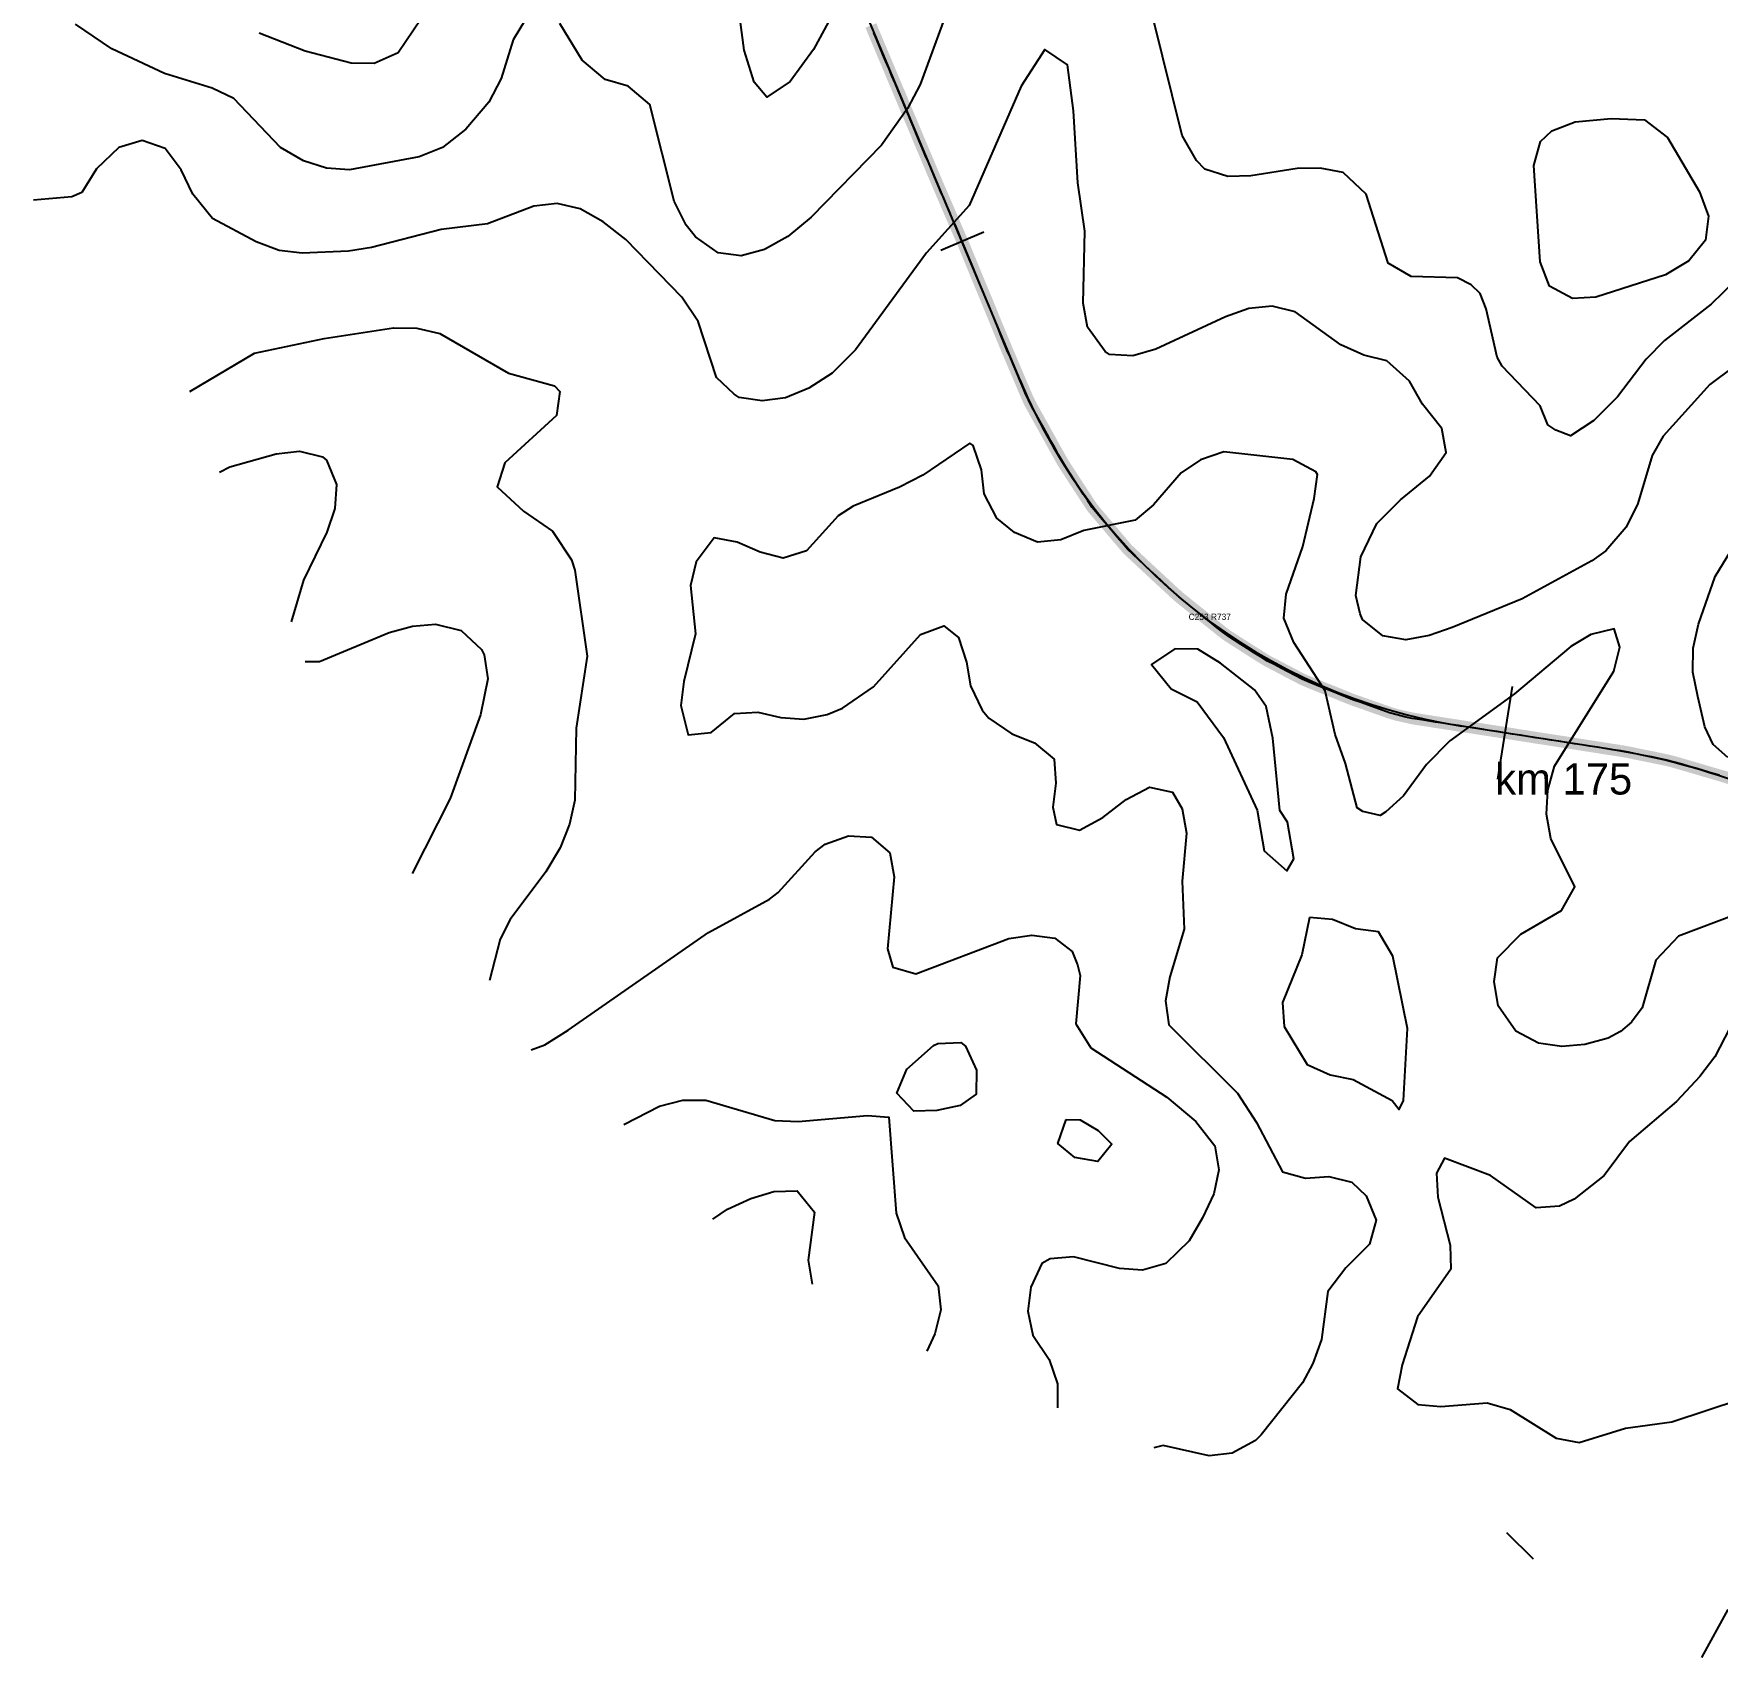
# Model space of a CAD drawing. Header units: metres. Extents: x 697254 to 930473, y 8023396 to 8227001.
# Drawn here: x 801049 to 803206, y 8115272 to 8117352 of the extents above; entities that cross this region are included whole.
import ezdxf

# ---------------------------------------------------------------- set-up
doc = ezdxf.new("R2010")
doc.units = ezdxf.units.M
for name, color, linetype in [('ALIGNMENT_FITTED', 4, 'Continuous'), ('CENTRELINE', 7, 'Continuous'), ('CHAINAGE', 7, 'Continuous'), ('CONTOUR_10M', 33, 'Continuous'), ('CONTOUR_INDEX_50M', 34, 'Continuous'), ('CURVE_LABELS', 4, 'Continuous'), ('GRADE_0-4', 3, 'Continuous'), ('GRADE_4-6', 2, 'Continuous'), ('GRADE_6-8', 30, 'Continuous')]:
    doc.layers.add(name, color=color, linetype=linetype)

msp = doc.modelspace()

# ---------------------------------------------------------------- linework, layer by layer
at = {"layer": 'ALIGNMENT_FITTED'}
for p, q in [((802312.8, 8116907.6), (802047.1, 8117540.8)), ((803065.5, 8116435.6), (802878.5, 8116464.7))]:
    msp.add_line(p, q, dxfattribs=at)
for centre, radius, start, end in [((802992.1, 8117192.5), 736.6, -157.2391, -98.8663), ((802926.6, 8115545.3), 901, 56.3293, 81.1337)]:
    msp.add_arc(centre, radius, start, end, dxfattribs=at)
at = {"layer": 'CENTRELINE'}
msp.add_polyline3d([(803208.4, 8116401.8, 1148.9), (803198.8, 8116404.6, 1149), (803189.2, 8116407.4, 1149.1), (803179.6, 8116410.3, 1149.1), (803170, 8116413.1, 1149.1), (803160.4, 8116415.9, 1149), (803150.8, 8116418.7, 1148.3), (803141.1, 8116421.1, 1147.5), (803131.3, 8116423.2, 1146.8), (803121.5, 8116425.2, 1146.1), (803111.7, 8116427.2, 1145.5), (803101.8, 8116429.2, 1144.8), (803092, 8116431.2, 1144.6), (803082.2, 8116433, 1144.5), (803072.3, 8116434.5, 1144.4), (803062.4, 8116436, 1143.6), (803052.5, 8116437.6, 1142.8), (803042.6, 8116439.1, 1141.9), (803032.8, 8116440.7, 1140.7), (803022.9, 8116442.2, 1139.5), (803013, 8116443.8, 1138.3), (803003.1, 8116445.3, 1137.8), (802993.2, 8116446.9, 1137.4), (802983.3, 8116448.4, 1136.9), (802973.4, 8116449.9, 1136.6), (802963.5, 8116451.5, 1136.4), (802953.7, 8116453, 1136.3), (802943.8, 8116454.6, 1136.5), (802933.9, 8116456.1, 1136.8), (802924, 8116457.7, 1137.1), (802914.1, 8116459.2, 1137.9), (802904.2, 8116460.7, 1138.7), (802894.3, 8116462.3, 1139.4), (802884.4, 8116463.8, 1139.8), (802874.6, 8116465.3, 1140.2), (802864.7, 8116466.9, 1140.6), (802854.8, 8116468.4, 1141.1), (802844.9, 8116469.9, 1141.7), (802835, 8116471.5, 1142.2), (802825.1, 8116473, 1142.6), (802815.2, 8116474.6, 1142.9), (802805.5, 8116476.8, 1143.3), (802795.7, 8116479, 1143.2), (802786.1, 8116481.9, 1143.2), (802776.7, 8116485.2, 1143.2), (802767.3, 8116488.5, 1143), (802757.8, 8116491.9, 1142.6), (802748.4, 8116495.2, 1142.1), (802738.9, 8116498.5, 1141.6), (802729.7, 8116502.2, 1141.1), (802720.4, 8116506, 1140.7), (802711.1, 8116509.7, 1139.9), (802701.8, 8116513.4, 1139.5), (802692.5, 8116517.2, 1138.9), (802683.2, 8116520.9, 1137.8), (802674.1, 8116524.9, 1136.5), (802665.2, 8116529.5, 1135.3), (802656.3, 8116534.2, 1134.3), (802647.5, 8116538.8, 1133.9), (802638.6, 8116543.5, 1133.6), (802629.7, 8116548.1, 1133.4), (802621.2, 8116553.3, 1133.5), (802612.7, 8116558.7, 1133.3), (802604.3, 8116564, 1132.8), (802595.9, 8116569.4, 1132.1), (802587.4, 8116574.8, 1131.8), (802579, 8116580.2, 1131.5), (802571, 8116586.2, 1131), (802563.2, 8116592.5, 1131.1), (802555.4, 8116598.7, 1131.1), (802547.6, 8116605, 1130.9), (802539.8, 8116611.3, 1131.4), (802532, 8116617.5, 1132.1), (802524.2, 8116623.8, 1132.7), (802516.4, 8116630.1, 1133), (802509, 8116636.8, 1133.5), (802501.7, 8116643.6, 1134.4), (802494.3, 8116650.4, 1135), (802487, 8116657.2, 1135.1), (802479.7, 8116664, 1135.4), (802472.3, 8116670.8, 1136.4), (802465, 8116677.7, 1137.3), (802457.7, 8116684.5, 1137.7), (802450.4, 8116691.3, 1137.9), (802443.9, 8116699, 1138.4), (802437.4, 8116706.6, 1139.1), (802431, 8116714.2, 1139.6), (802424.5, 8116721.9, 1139.9), (802418, 8116729.5, 1140.2), (802411.6, 8116737.1, 1140.5), (802405.1, 8116744.8, 1140.7), (802399.6, 8116753.2, 1140.7), (802394.2, 8116761.5, 1140.8), (802388.7, 8116769.9, 1141.7), (802383.2, 8116778.3, 1142.3), (802377.8, 8116786.7, 1142.5), (802372.3, 8116795.1, 1142.4), (802367, 8116803.5, 1142.3), (802362.1, 8116812.3, 1142.6), (802357.2, 8116821, 1142.7), (802352.4, 8116829.8, 1142.8), (802347.5, 8116838.5, 1142.7), (802342.7, 8116847.3, 1142.3), (802337.8, 8116856, 1141.8), (802332.9, 8116864.8, 1142.2), (802328.1, 8116873.5, 1142.2), (802323.5, 8116882.4, 1141.9), (802319.5, 8116891.6, 1141.6), (802315.6, 8116900.8, 1141.1), (802311.7, 8116910, 1140.5), (802307.8, 8116919.2, 1140.1), (802303.9, 8116928.4, 1140.4), (802300, 8116937.6, 1140.7), (802296, 8116946.8, 1141.1), (802292.2, 8116956.1, 1142), (802288.4, 8116965.3, 1142.8), (802284.6, 8116974.6, 1143.5), (802280.8, 8116983.9, 1143.7), (802277, 8116993.1, 1144.1), (802273.2, 8117002.4, 1144.4), (802269.4, 8117011.6, 1144.7), (802265.6, 8117020.9, 1144.8), (802261.7, 8117030.1, 1144.9), (802257.9, 8117039.4, 1145), (802254.1, 8117048.6, 1145.5), (802250.3, 8117057.9, 1146), (802246.5, 8117067.1, 1146.7), (802242.7, 8117076.4, 1147.6), (802238.8, 8117085.6, 1148.5), (802234.8, 8117094.8, 1149.2), (802230.8, 8117104, 1149.7), (802226.9, 8117113.2, 1150.3), (802222.9, 8117122.4, 1150.8), (802219, 8117131.5, 1151.4), (802215, 8117140.7, 1152.1), (802211.1, 8117149.9, 1152.8), (802207.1, 8117159.1, 1153.3), (802203.2, 8117168.3, 1153.8), (802199.3, 8117177.5, 1154.3), (802195.4, 8117186.8, 1154.9), (802191.5, 8117196, 1155.5), (802187.6, 8117205.2, 1156.2), (802183.7, 8117214.4, 1156.9), (802179.9, 8117223.7, 1157.6), (802176, 8117232.9, 1158.2), (802172.1, 8117242.1, 1158.9), (802168.2, 8117251.3, 1159.4), (802164.3, 8117260.6, 1160.2), (802160.5, 8117269.8, 1161.1), (802156.6, 8117279, 1161.8), (802152.7, 8117288.2, 1162.3), (802148.8, 8117297.5, 1162.6), (802145, 8117306.7, 1162.9), (802141.1, 8117315.9, 1163.1), (802137.2, 8117325.1, 1163.6), (802133.3, 8117334.4, 1164.4), (802129.4, 8117343.6, 1165.1), (802125.6, 8117352.8, 1165.8)], dxfattribs=at)
at = {"layer": 'CHAINAGE'}
for p, q in [((802266.3, 8117097.4), (802211.2, 8117073.7)), ((802943.1, 8116515.4), (802924.6, 8116396.8))]:
    msp.add_line(p, q, dxfattribs=at)
at = {"layer": 'CONTOUR_10M'}
for points, elevation in [([(802139.6, 8117500.2), (802048.4, 8117331.4), (802018.2, 8117290.3), (801988.3, 8117270.1), (801972.1, 8117289.5), (801959.5, 8117330.3), (801952.6, 8117382.1)], 1170), ([(802229.8, 8117408.9), (802184.7, 8117286.4), (802168.8, 8117255.9), (802135.4, 8117208.9), (802045.3, 8117116.7), (802015.3, 8117091.7), (801985.4, 8117075), (801955.7, 8117067.1), (801926.2, 8117070.8), (801896.9, 8117091.5), (801885.1, 8117106.2), (801869.7, 8117137.2), (801838.5, 8117260.7), (801810.9, 8117284.2), (801781.4, 8117292.8), (801752.1, 8117317.8), (801723.2, 8117364.8)], 1160), ([(801694, 8117393.8), (801663.7, 8117343.9), (801648.3, 8117294.2), (801632.5, 8117263.7), (801602.8, 8117229.3), (801572.9, 8117205.9), (801543.1, 8117193.7), (801454.1, 8117177), (801424.5, 8117179.5), (801395, 8117188.9), (801365.7, 8117206), (801305.7, 8117268.4), (801278, 8117281.9), (801217, 8117300.5), (801149.5, 8117332.2), (801103.1, 8117363.6)], 1160), ([(801545.7, 8117370.4), (801516.1, 8117326.9), (801485.7, 8117313.4), (801456.1, 8117313.9), (801397.1, 8117329), (801338.2, 8117352.1)], 1170), ([(803228.2, 8117034.3), (803198.1, 8117005.3), (803138.2, 8116958.8), (803114.7, 8116934.5), (803078, 8116886.4), (803047.9, 8116856.2), (803018.1, 8116836.3), (802999.1, 8116843.9), (802988.7, 8116850.4), (802978.9, 8116874.9), (802930.5, 8116925.6), (802923.8, 8116937.3), (802909.9, 8116999), (802902.3, 8117018.8), (802890.6, 8117030.1), (802873, 8117038.7), (802813.8, 8117040.4), (802784.5, 8117057.7), (802756.1, 8117145.9), (802726.9, 8117173.8), (802697.4, 8117179.3), (802667.8, 8117178.7), (802608.5, 8117169.6), (802578.8, 8117168.5), (802549.4, 8117178), (802538.8, 8117189), (802520.4, 8117221.3), (802482.5, 8117374.4)], 1160), ([(803070, 8117242.8), (803112.8, 8117241.1), (803142, 8117218.7), (803183.2, 8117148.9), (803194.9, 8117117.9), (803190.8, 8117087.2), (803169.3, 8117060.6), (803139.5, 8117042.6), (803050.2, 8117014.3), (803020.6, 8117012.4), (802991.2, 8117028.3), (802978.9, 8117059.5), (802971, 8117182.7), (802979.6, 8117213.4), (802994.1, 8117227), (803023.9, 8117238.7), (803070, 8117242.8)], 1170), ([(803305.6, 8116252.1), (803156.1, 8116195.5), (803127.3, 8116165.1), (803109.6, 8116103.9), (803095.9, 8116085.4), (803082.1, 8116073.5), (803066, 8116065.2), (803036.3, 8116056.9), (803006.7, 8116054.4), (802977.1, 8116058.5), (802947.8, 8116074.1), (802925.4, 8116106.5), (802920.2, 8116137.4), (802924.6, 8116168.1), (802954.5, 8116198.4), (803006.5, 8116228.4), (803023.3, 8116258.9), (802992.7, 8116320.9), (802987, 8116351.8), (802989, 8116382.5), (802997.5, 8116413.2), (803073.6, 8116535.1), (803081.2, 8116565.8), (803073.7, 8116589.4), (803044, 8116582.1), (803018.4, 8116566.7), (802946.2, 8116506.2), (802863.2, 8116445.9), (802833.5, 8116415.5), (802804.1, 8116375.2), (802781.5, 8116354.8), (802774.2, 8116350.3), (802751.8, 8116355.2), (802744.7, 8116360.1), (802729.8, 8116417), (802716.5, 8116453.9), (802703.5, 8116509.7), (802663.6, 8116571.8), (802650.6, 8116602.8), (802653.5, 8116633.5), (802675, 8116694.8), (802689.7, 8116756.1), (802694, 8116786.8), (802691.8, 8116790.5), (802662.4, 8116806), (802573.7, 8116816), (802544, 8116805.6), (802519.4, 8116789.3), (802483.9, 8116748), (802460.2, 8116728.6), (802394.7, 8116715.2), (802364.9, 8116703.2), (802335.2, 8116700.2), (802305.8, 8116712.7), (802283, 8116731.2), (802266.8, 8116762.2), (802263.3, 8116793), (802252.8, 8116824), (802248.3, 8116827), (802188.5, 8116786.3), (802158.6, 8116770.6), (802099.1, 8116746.3), (802079.7, 8116734.2), (802039.1, 8116689.2), (802009.3, 8116679.9), (801979.8, 8116687.4), (801950.4, 8116700.4), (801920.9, 8116706), (801898.1, 8116675.3), (801890.6, 8116644.6), (801897.1, 8116583), (801882.3, 8116521.7), (801878.4, 8116490.9), (801887.6, 8116453.4), (801917.3, 8116456.7), (801947.2, 8116480.9), (801976.9, 8116482.4), (802006.4, 8116475.6), (802035.9, 8116473.5), (802065.6, 8116479.7), (802085.2, 8116487.9), (802125.3, 8116514.9), (802185.5, 8116581.9), (802215.3, 8116593.2), (802234, 8116578.1), (802244.2, 8116546.7), (802249.3, 8116516.3), (802264.2, 8116485.3), (802272.8, 8116474.9), (802302.1, 8116454.7), (802331.5, 8116443.5), (802356.5, 8116422.5), (802358.7, 8116391.7), (802355, 8116361), (802359.6, 8116338.5), (802389.1, 8116331.4), (802418.9, 8116347.6), (802448.9, 8116370.7), (802478.7, 8116386.4), (802508.2, 8116380.1), (802520.3, 8116358.6), (802526.2, 8116327.7), (802520.4, 8116266.3), (802523.2, 8116204.7), (802504.9, 8116143.4), (802499, 8116112.7), (802503.6, 8116081.9), (802591.4, 8115994.7), (802615.7, 8115957.2), (802649.1, 8115893.8), (802678.6, 8115885.7), (802708.2, 8115887.8), (802737.7, 8115880.5), (802756.2, 8115862.9), (802769.1, 8115831.9), (802760.6, 8115801.3), (802730.2, 8115770.9), (802707.2, 8115740.5), (802698.9, 8115679.1), (802687.9, 8115648.5), (802674.8, 8115623.7), (802621.8, 8115557.1), (802614.5, 8115549.7), (802584.7, 8115533.5), (802555, 8115529.9), (802496, 8115543.5), (802484.4, 8115540.5)], 1140), ([(801287.4, 8116789.9), (801300.6, 8116796.8), (801360, 8116813.5), (801389.7, 8116816.7), (801419.2, 8116809.7), (801424.4, 8116805.2), (801437.2, 8116774.2), (801435.2, 8116743.5), (801424.7, 8116712.9), (801395.1, 8116651.8), (801379.2, 8116598.1)], 1160), ([(801397.2, 8116547.6), (801415.4, 8116547.3), (801504.7, 8116584.8), (801534.4, 8116592.7), (801564.1, 8116595.3), (801596.9, 8116587.3), (801622.8, 8116562.9), (801626.3, 8116556.1), (801631.2, 8116525.3), (801621.6, 8116479), (801583, 8116372.2), (801534.2, 8116276)], 1160), ([(802510.9, 8116563.6), (802481.1, 8116543.7), (802506.3, 8116512.6), (802539.5, 8116495.6), (802573.3, 8116450.1), (802616.6, 8116357.2), (802625.5, 8116304.8), (802654.7, 8116279.2), (802663.5, 8116294.9), (802655.6, 8116341.7), (802645.7, 8116356.7), (802636.5, 8116449.2), (802628.2, 8116489.9), (802613.1, 8116511), (802569.8, 8116545.4), (802540.5, 8116563.4), (802510.9, 8116563.6)], 1130), ([(802683.5, 8116219.7), (802673.6, 8116171.7), (802649.2, 8116110.5), (802651.1, 8116079.8), (802680.7, 8116031.3), (802710.1, 8116018.2), (802739.7, 8116012.1), (802789.4, 8115985.4), (802798.3, 8115973.7), (802804.2, 8115985.2), (802809.2, 8116077.5), (802790.2, 8116170), (802772, 8116201.3), (802742.5, 8116205.1), (802713, 8116216.9), (802683.5, 8116219.7)], 1130), ([(803234.5, 8116102), (803203, 8116041), (803183.7, 8116015.8), (803153.7, 8115983.9), (803093.7, 8115932.5), (803061, 8115889.2), (803022.6, 8115859), (803003.7, 8115849.7), (802974.1, 8115847.6), (802915.5, 8115889.2), (802856.6, 8115911.3), (802846.4, 8115892.3), (802847.9, 8115861.5), (802863.8, 8115799.8), (802864.5, 8115769), (802821.8, 8115708.1), (802802.1, 8115646.8), (802796.4, 8115616.1), (802822.4, 8115596), (802852, 8115593.3), (802911.2, 8115598), (802940.7, 8115589.3), (802999.4, 8115552.9), (803028.9, 8115547.3), (803088.4, 8115565.6), (803147.7, 8115573.7), (803236.9, 8115603.1)], 1130), ([(802202.1, 8116055.5), (802207.5, 8116058.1), (802237.1, 8116059.4), (802243, 8116054.9), (802257.2, 8116023.9), (802256.5, 8115993.2), (802236, 8115979), (802206.3, 8115972.4), (802176.7, 8115971.7), (802155.1, 8115994.7), (802167.9, 8116025.2), (802202.1, 8116055.5)], 1160), ([(801805.5, 8115954.5), (801851.1, 8115978), (801880.8, 8115985.5), (801910.4, 8115985.6), (801998.9, 8115959.7), (802028.5, 8115958.1), (802117.4, 8115966), (802144.8, 8115964), (802154.3, 8115840.8), (802164.8, 8115809.9), (802208, 8115747.7), (802211.3, 8115716.9), (802203.5, 8115686.3), (802193.5, 8115664.3)], 1160), ([(802372, 8115960.7), (802389.9, 8115960.5), (802413.1, 8115946.9), (802430.3, 8115929.1), (802412.5, 8115907), (802383, 8115912), (802361.2, 8115930.1), (802372, 8115960.7)], 1160), ([(801919.1, 8115833), (801938, 8115846.1), (801967.8, 8115859.8), (801997.6, 8115868.6), (802027.2, 8115869.4), (802049.7, 8115842.3), (802041.5, 8115780.9), (802046.6, 8115750.1)], 1170), ([(802936, 8115432.1), (802970.2, 8115398.2)], 1140), ([(803219.5, 8115333.1), (803185.8, 8115272)], 1130)]:
    msp.add_lwpolyline(points, dxfattribs=dict(at, elevation=elevation))
at = {"layer": 'CONTOUR_INDEX_50M', "elevation": 1150}
for points in [[(803226.6, 8116924.8), (803196.6, 8116902.3), (803136.5, 8116836.2), (803122.7, 8116811.3), (803104.1, 8116750), (803089.4, 8116719.5), (803063.2, 8116689.1), (803045.3, 8116676.3), (802955.8, 8116627.8), (802866.5, 8116591), (802836.7, 8116580.8), (802807, 8116575.3), (802777.5, 8116580.3), (802751.7, 8116601.3), (802748.3, 8116608.4), (802742.8, 8116632.2), (802749.4, 8116681.7), (802770, 8116724.1), (802800.3, 8116754.5), (802837.3, 8116784.7), (802858.6, 8116815.2), (802853.1, 8116846), (802828.2, 8116877.1), (802811.9, 8116906.5), (802782.6, 8116932.7), (802753.1, 8116939.7), (802723.7, 8116953), (802665.1, 8116995.4), (802635.6, 8117002.4), (802606, 8116999.4), (802576.2, 8116988.7), (802486.8, 8116947.5), (802457.1, 8116938.9), (802427.5, 8116940.8), (802422, 8116944.6), (802399.4, 8116975.7), (802393.8, 8117006.5), (802395.6, 8117098.8), (802387, 8117160.4), (802381.2, 8117252.8), (802373.7, 8117311.8), (802344.4, 8117331.4), (802314.1, 8117284.4), (802247.7, 8117131.7), (802193, 8117071), (802102, 8116946.5), (802072, 8116916.7), (802042.1, 8116897.4), (802012.3, 8116885.3), (801982.6, 8116881.3), (801953.1, 8116885.7), (801946.5, 8116889.9), (801923.9, 8116911.1), (801900.5, 8116982.9), (801879.4, 8117014), (801808, 8117088), (801778.7, 8117110.6), (801749.4, 8117127.1), (801719.9, 8117134), (801690.2, 8117130.8), (801630.7, 8117108.1), (801571.4, 8117100.7), (801482.2, 8117077.8), (801452.6, 8117073.2), (801393.3, 8117070.4), (801363.8, 8117073.8), (801334.3, 8117084.9), (801278.2, 8117115), (801253.4, 8117146.1), (801238.2, 8117177.1), (801217.7, 8117204.7), (801188.2, 8117214.8), (801158.5, 8117205.7), (801130, 8117178.6), (801111, 8117148.2), (801098.3, 8117142.4), (801049.3, 8117138.4)], [(801249.4, 8116893.2), (801332.3, 8116942.5), (801421.4, 8116961.2), (801510.4, 8116975), (801540, 8116974.4), (801569.5, 8116967.4), (801657.5, 8116916.9), (801716.5, 8116900.5), (801723.4, 8116893.2), (801718.9, 8116862.5), (801653, 8116801.9), (801643, 8116771.3), (801676.8, 8116740), (801713.8, 8116714.5), (801738.1, 8116677.6), (801742.7, 8116664.5), (801758.3, 8116554.2), (801744.2, 8116462.1), (801742.4, 8116369.8), (801735.7, 8116339.2), (801723.6, 8116308.6), (801705.4, 8116278.1), (801659.8, 8116217.2), (801647, 8116191.9), (801633.2, 8116138.8)], [(803219.3, 8116424.4), (803200.7, 8116441), (803190.2, 8116463.9), (803180.9, 8116502.8), (803174.8, 8116533.6), (803175.2, 8116564.4), (803182, 8116595.1), (803203.4, 8116656.3), (803223.1, 8116689.4)], [(801686.8, 8116050.3), (801704.3, 8116056.3), (801734.1, 8116075.4), (801913.6, 8116200.4), (801992, 8116243.2), (802003.1, 8116251.7), (802050.5, 8116303.8), (802063.2, 8116313.4), (802093, 8116324.2), (802122.5, 8116322.6), (802145.9, 8116302.5), (802151.5, 8116271.6), (802143.1, 8116179.4), (802149.7, 8116155.9), (802179.2, 8116147.5), (802298.3, 8116192.7), (802327.9, 8116197.1), (802357.5, 8116193), (802379.5, 8116176), (802386.6, 8116158.8), (802389.8, 8116145.1), (802384.3, 8116083.6), (802403.7, 8116052.6), (802500.8, 8115989.6), (802538.2, 8115958.3), (802562.3, 8115927.2), (802567.6, 8115896.4), (802561.1, 8115865.7), (802546.6, 8115835.1), (802529.4, 8115805.6), (802499.4, 8115776.5), (802469.7, 8115768.1), (802440.1, 8115770.2), (802381.1, 8115784.8), (802351.5, 8115782.6), (802340.9, 8115776.6), (802326.6, 8115746), (802322.9, 8115715.3), (802329.3, 8115684.5), (802350.2, 8115653.4), (802360.7, 8115622.5), (802360.8, 8115591.7)]]:
    msp.add_lwpolyline(points, dxfattribs=at)
at = {"layer": 'GRADE_0-4', "const_width": 15}
for points in [[(802424.5, 8116721.9), (802418, 8116729.5), (802411.6, 8116737.1), (802405.1, 8116744.8), (802399.6, 8116753.2), (802394.2, 8116761.5), (802388.7, 8116769.9), (802383.2, 8116778.3), (802377.8, 8116786.7), (802372.3, 8116795.1), (802367, 8116803.5), (802362.1, 8116812.3), (802357.2, 8116821), (802352.4, 8116829.8), (802347.5, 8116838.5), (802342.7, 8116847.3), (802337.8, 8116856), (802332.9, 8116864.8), (802328.1, 8116873.5), (802323.5, 8116882.4), (802319.5, 8116891.6), (802315.6, 8116900.8), (802311.7, 8116910), (802307.8, 8116919.2), (802303.9, 8116928.4), (802300, 8116937.6), (802296, 8116946.8), (802292.2, 8116956.1), (802288.4, 8116965.3), (802284.6, 8116974.6), (802280.8, 8116983.9), (802277, 8116993.1), (802273.2, 8117002.4)], [(802612.7, 8116558.7), (802604.3, 8116564), (802595.9, 8116569.4), (802587.4, 8116574.8), (802579, 8116580.2), (802571, 8116586.2), (802563.2, 8116592.5), (802555.4, 8116598.7), (802547.6, 8116605), (802539.8, 8116611.3), (802532, 8116617.5), (802524.2, 8116623.8), (802516.4, 8116630.1), (802509, 8116636.8), (802501.7, 8116643.6)], [(803013, 8116443.8), (803003.1, 8116445.3), (802993.2, 8116446.9), (802983.3, 8116448.4), (802973.4, 8116449.9), (802963.5, 8116451.5), (802953.7, 8116453), (802943.8, 8116454.6), (802933.9, 8116456.1), (802924, 8116457.7), (802914.1, 8116459.2), (802904.2, 8116460.7), (802894.3, 8116462.3), (802884.4, 8116463.8), (802874.6, 8116465.3), (802864.7, 8116466.9), (802854.8, 8116468.4), (802844.9, 8116469.9), (802835, 8116471.5), (802825.1, 8116473), (802815.2, 8116474.6), (802805.5, 8116476.8), (802795.7, 8116479), (802786.1, 8116481.9), (802776.7, 8116485.2), (802767.3, 8116488.5), (802757.8, 8116491.9), (802748.4, 8116495.2), (802738.9, 8116498.5)], [(803264.7, 8116381.1), (803255.4, 8116384.7), (803246, 8116388.4), (803236.7, 8116392), (803227.4, 8116395.7), (803218, 8116399), (803208.4, 8116401.8), (803198.8, 8116404.6), (803189.2, 8116407.4), (803179.6, 8116410.3), (803170, 8116413.1), (803160.4, 8116415.9), (803150.8, 8116418.7), (803141.1, 8116421.1), (803131.3, 8116423.2), (803121.5, 8116425.2)]]:
    msp.add_lwpolyline(points, dxfattribs=at)
at = {"layer": 'GRADE_4-6', "const_width": 15}
for points in [[(802148.8, 8117297.5), (802145, 8117306.7), (802141.1, 8117315.9), (802137.2, 8117325.1), (802133.3, 8117334.4), (802129.4, 8117343.6), (802125.6, 8117352.8), (802121.8, 8117362.1)], [(802179.9, 8117223.7), (802176, 8117232.9), (802172.1, 8117242.1), (802168.2, 8117251.3), (802164.3, 8117260.6)], [(802273.2, 8117002.4), (802269.4, 8117011.6), (802265.6, 8117020.9), (802261.7, 8117030.1), (802257.9, 8117039.4), (802254.1, 8117048.6), (802250.3, 8117057.9), (802246.5, 8117067.1), (802242.7, 8117076.4), (802238.8, 8117085.6), (802234.8, 8117094.8), (802230.8, 8117104), (802226.9, 8117113.2), (802222.9, 8117122.4), (802219, 8117131.5)], [(802501.7, 8116643.6), (802494.3, 8116650.4), (802487, 8116657.2), (802479.7, 8116664), (802472.3, 8116670.8), (802465, 8116677.7), (802457.7, 8116684.5), (802450.4, 8116691.3), (802443.9, 8116699), (802437.4, 8116706.6), (802431, 8116714.2), (802424.5, 8116721.9)], [(802738.9, 8116498.5), (802729.7, 8116502.2), (802720.4, 8116506), (802711.1, 8116509.7), (802701.8, 8116513.4), (802692.5, 8116517.2), (802683.2, 8116520.9), (802674.1, 8116524.9), (802665.2, 8116529.5), (802656.3, 8116534.2), (802647.5, 8116538.8), (802638.6, 8116543.5), (802629.7, 8116548.1), (802621.2, 8116553.3), (802612.7, 8116558.7)], [(803052.5, 8116437.6), (803042.6, 8116439.1), (803032.8, 8116440.7), (803022.9, 8116442.2), (803013, 8116443.8)], [(803121.5, 8116425.2), (803111.7, 8116427.2), (803101.8, 8116429.2), (803092, 8116431.2), (803082.2, 8116433)]]:
    msp.add_lwpolyline(points, dxfattribs=at)
at = {"layer": 'GRADE_6-8', "const_width": 15}
for points in [[(802164.3, 8117260.6), (802160.5, 8117269.8), (802156.6, 8117279), (802152.7, 8117288.2), (802148.8, 8117297.5)], [(802219, 8117131.5), (802215, 8117140.7), (802211.1, 8117149.9), (802207.1, 8117159.1), (802203.2, 8117168.3), (802199.3, 8117177.5), (802195.4, 8117186.8), (802191.5, 8117196), (802187.6, 8117205.2), (802183.7, 8117214.4), (802179.9, 8117223.7)], [(803082.2, 8116433), (803072.3, 8116434.5), (803062.4, 8116436), (803052.5, 8116437.6)]]:
    msp.add_lwpolyline(points, dxfattribs=at)

# ---------------------------------------------------------------- texts
at = {"layer": 'CHAINAGE'}
msp.add_text('km 175', height=40, dxfattribs=at).set_placement((802921.5, 8116377.1))
at = {"layer": 'CURVE_LABELS'}
msp.add_text('C253 R737', height=8, dxfattribs=at).set_placement((802528.8, 8116600.7))

doc.saveas('drawing.dxf')
